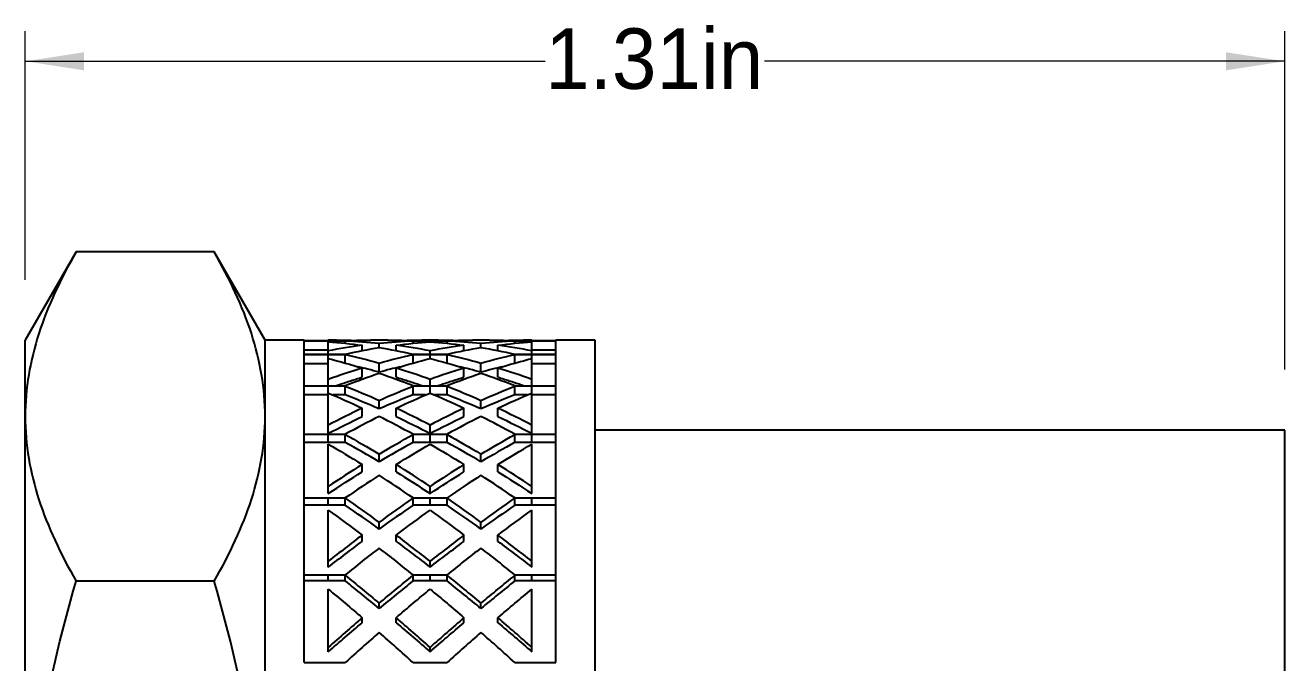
# Model space of a CAD drawing. Header units: inches. Extents: x 0.13 to 5.42, y 0.13 to 4.16.
# Drawn here: x 3.197 to 4.509, y 2.02 to 2.684 of the extents above; entities that cross this region are included whole.
import ezdxf

# ---------------------------------------------------------------- set-up
doc = ezdxf.new("R2010")
doc.units = ezdxf.units.IN
doc.header["$LTSCALE"] = 0.50402
doc.header["$MEASUREMENT"] = 0
doc.linetypes.add('SLD-Solid', pattern=[0])
doc.styles.add('SLDTEXTSTYLE0', font='ARIAL.TTF', dxfattribs={"width": 0.948})
doc.dimstyles.new('SLDDIMSTYLE2', dxfattribs={"dimtxt": 0.061157, "dimasz": 0.061157, "dimexe": 0, "dimexo": 0.0625, "dimgap": 0.015289, "dimtad": 0, "dimtih": 1, "dimtoh": 1, "dimrnd": 1e-09, "dimzin": 12, "dimdsep": 46, "dimtxsty": 'SLDTEXTSTYLE0', "dimsah": 1, "dimcen": 0.09, "dimadec": 0, "dimazin": 3, "dimtfac": 1, "dimtofl": 0, "dimtmove": 0, "dimatfit": 3, "dimfxl": 0, "dimfrac": 2, "dimtolj": 1, "dimtzin": 12, "dimarcsym": 0})

# ---------------------------------------------------------------- blocks, each defined once
blk = doc.blocks.new('_D_1')
at = {"color": 7, "linetype": 'SLD-Solid', "lineweight": 18}
for p, q in [((3.1966, 2.4192), (3.1966, 2.6782)), ((4.5091, 2.3255), (4.5091, 2.6782)), ((3.1966, 2.6467), (3.7384, 2.6467)), ((4.5091, 2.6467), (3.9671, 2.6467))]:
    blk.add_line(p, q, dxfattribs=at)
for points in [[(3.1966, 2.6467), (3.2578, 2.6373), (3.2578, 2.6561)], [(4.5091, 2.6467), (4.448, 2.6561), (4.448, 2.6373)]]:
    blk.add_solid(points, dxfattribs=at)
at = {"color": 7, "linetype": 'SLD-Solid', "lineweight": 18, "insert": (3.7384, 2.681), "char_height": 0.063, "attachment_point": 1, "style": 'SLDTEXTSTYLE0'}
blk.add_mtext('1.31in', dxfattribs=at)

msp = doc.modelspace()

# ---------------------------------------------------------------- linework, layer by layer
at = {"color": 7, "linetype": 'SLD-Solid', "lineweight": 25}
for p, q in [((3.2496408, 2.4480533), (3.1966092, 2.3561999)), ((3.3935776, 2.4480533), (3.2496408, 2.4480533)), ((3.4466092, 2.3561999), (3.3935776, 2.4480533)), ((3.1966092, 2.2766525), (3.1966092, 2.3561999)), ((3.4874182, 2.3561999), (3.4466092, 2.3561999)), ((3.4466092, 2.2766525), (3.4466092, 2.3561999)), ((3.4874182, 2.3556137), (3.4874182, 2.3561999)), ((3.4874182, 2.3556137), (3.5124182, 2.3556137)), ((3.5124182, 2.3555902), (3.4874182, 2.3555902)), ((3.4874182, 2.3413715), (3.4874182, 2.3555902)), ((3.5211261, 2.3561999), (3.5124182, 2.3561999)), ((3.5124182, 2.3556137), (3.5124182, 2.356136)), ((3.5124182, 2.3556137), (3.5300958, 2.3556137)), ((3.5300958, 2.3555902), (3.5124182, 2.3555902)), ((3.5124182, 2.3450404), (3.5124182, 2.3545266)), ((3.5300958, 2.352909), (3.5300958, 2.3555902)), ((3.5477735, 2.3450118), (3.5477735, 2.3508263)), ((3.574421, 2.3561999), (3.5564814, 2.3561999)), ((3.5654512, 2.348193), (3.5654512, 2.3529381)), ((3.5831288, 2.3450118), (3.5831288, 2.3508263)), ((3.6008065, 2.3556137), (3.6184842, 2.3556137)), ((3.6184842, 2.3555902), (3.6008065, 2.3555902)), ((3.6008065, 2.352909), (3.6008065, 2.3555902)), ((3.6271921, 2.3561999), (3.6097762, 2.3561999)), ((3.6184842, 2.3556137), (3.6184842, 2.356136)), ((3.6184842, 2.3556137), (3.6361618, 2.3556137)), ((3.6361618, 2.3555902), (3.6184842, 2.3555902)), ((3.6361618, 2.352909), (3.6361618, 2.3555902)), ((3.6538395, 2.3450118), (3.6538395, 2.3508263)), ((3.680487, 2.3561999), (3.6625474, 2.3561999)), ((3.6715172, 2.348193), (3.6715172, 2.3529381)), ((3.6891949, 2.3450118), (3.6891949, 2.3508263)), ((3.7068725, 2.3556137), (3.7245502, 2.3556137)), ((3.7245502, 2.3555902), (3.7068725, 2.3555902)), ((3.7068725, 2.352909), (3.7068725, 2.3555902)), ((3.7245502, 2.3561999), (3.7158423, 2.3561999)), ((3.7245502, 2.3556137), (3.7245502, 2.356136)), ((3.7245502, 2.3556137), (3.7495502, 2.3556137)), ((3.7495502, 2.3555902), (3.7245502, 2.3555902)), ((3.7245502, 2.3450404), (3.7245502, 2.3545266)), ((3.7903592, 2.3561999), (3.7495502, 2.3561999)), ((3.7495502, 2.3556137), (3.7495502, 2.3561999)), ((3.7495502, 2.3413715), (3.7495502, 2.3555902)), ((3.7903592, 1.1686999), (3.7903592, 2.3561999)), ((3.5124182, 2.3456005), (3.4874182, 2.3456005)), ((3.4874182, 2.3413715), (3.5124182, 2.3413715)), ((3.5124182, 2.341255), (3.4874182, 2.341255)), ((3.4874182, 2.3085224), (3.4874182, 2.341255)), ((3.5124182, 2.3413715), (3.5124182, 2.3450404)), ((3.5124182, 2.3413715), (3.5300958, 2.3413715)), ((3.5300958, 2.341255), (3.5124182, 2.341255)), ((3.5124182, 2.3152199), (3.5124182, 2.3370578)), ((3.5300958, 2.3323233), (3.5300958, 2.341255)), ((3.6008065, 2.3413715), (3.6184842, 2.3413715)), ((3.6184842, 2.341255), (3.6008065, 2.341255)), ((3.6008065, 2.3323233), (3.6008065, 2.341255)), ((3.6184842, 2.3413715), (3.6184842, 2.3450404)), ((3.6184842, 2.3413715), (3.6361618, 2.3413715)), ((3.6361618, 2.341255), (3.6184842, 2.341255)), ((3.6361618, 2.3323233), (3.6361618, 2.341255)), ((3.7068725, 2.3413715), (3.7245502, 2.3413715)), ((3.7245502, 2.341255), (3.7068725, 2.341255)), ((3.7068725, 2.3323233), (3.7068725, 2.341255)), ((3.7495502, 2.3456005), (3.7245502, 2.3456005)), ((3.7245502, 2.3413715), (3.7245502, 2.3450404)), ((3.7245502, 2.3413715), (3.7495502, 2.3413715)), ((3.7495502, 2.341255), (3.7245502, 2.341255)), ((3.7245502, 2.3152199), (3.7245502, 2.3370578)), ((3.7495502, 2.3085224), (3.7495502, 2.341255)), ((3.5124182, 2.3315067), (3.4874182, 2.3315067)), ((3.5477735, 2.3176291), (3.5477735, 2.3271397)), ((3.5654512, 2.322753), (3.5654512, 2.3323513)), ((3.5831288, 2.3176291), (3.5831288, 2.3271397)), ((3.6538395, 2.3176291), (3.6538395, 2.3271397)), ((3.6715172, 2.322753), (3.6715172, 2.3323513)), ((3.6891949, 2.3176291), (3.6891949, 2.3271397)), ((3.7495502, 2.3315067), (3.7245502, 2.3315067)), ((3.5124182, 2.3085224), (3.5124182, 2.3152199)), ((3.6184842, 2.3085224), (3.6184842, 2.3152199)), ((3.7245502, 2.3085224), (3.7245502, 2.3152199)), ((3.4874182, 2.3085224), (3.5124182, 2.3085224)), ((3.5124182, 2.3083165), (3.4874182, 2.3083165)), ((3.4874182, 2.258122), (3.4874182, 2.3083165)), ((3.5124182, 2.299123), (3.4874182, 2.299123)), ((3.5124182, 2.3085224), (3.5300958, 2.3085224)), ((3.5300958, 2.3083165), (3.5124182, 2.3083165)), ((3.5124182, 2.2676329), (3.5124182, 2.3011207)), ((3.5300958, 2.299123), (3.5170683, 2.299123)), ((3.5300958, 2.299123), (3.5300958, 2.3083165)), ((3.6008065, 2.3085224), (3.6184842, 2.3085224)), ((3.6184842, 2.3083165), (3.6008065, 2.3083165)), ((3.6008065, 2.299123), (3.6008065, 2.3083165)), ((3.613834, 2.299123), (3.6008065, 2.299123)), ((3.6184842, 2.3085224), (3.6361618, 2.3085224)), ((3.6361618, 2.3083165), (3.6184842, 2.3083165)), ((3.6361618, 2.299123), (3.6231344, 2.299123)), ((3.6361618, 2.299123), (3.6361618, 2.3083165)), ((3.7068725, 2.3085224), (3.7245502, 2.3085224)), ((3.7245502, 2.3083165), (3.7068725, 2.3083165)), ((3.7068725, 2.299123), (3.7068725, 2.3083165)), ((3.7199, 2.299123), (3.7068725, 2.299123)), ((3.7245502, 2.3085224), (3.7495502, 2.3085224)), ((3.7495502, 2.3083165), (3.7245502, 2.3083165)), ((3.7245502, 2.2676329), (3.7245502, 2.3011207)), ((3.7495502, 2.299123), (3.7245502, 2.299123)), ((3.7495502, 2.258122), (3.7495502, 2.3083165)), ((3.5477735, 2.2764975), (3.5477735, 2.2853035)), ((3.5654512, 2.2845043), (3.5654512, 2.2934474)), ((3.5831288, 2.2764975), (3.5831288, 2.2853035)), ((3.6538395, 2.2764975), (3.6538395, 2.2853035)), ((3.6715172, 2.2845043), (3.6715172, 2.2934474)), ((3.6891949, 2.2764975), (3.6891949, 2.2853035)), ((3.1966092, 1.7624499), (3.1966092, 2.2766525)), ((3.4466092, 1.7624499), (3.4466092, 2.2766525)), ((3.4874182, 2.258122), (3.5124182, 2.258122)), ((3.5124182, 2.2578334), (3.4874182, 2.2578334)), ((3.4874182, 2.1917903), (3.4874182, 2.2578334)), ((3.5124182, 2.2591246), (3.5124182, 2.2676329)), ((3.5124182, 2.258122), (3.5300958, 2.258122)), ((3.5300958, 2.2578334), (3.5124182, 2.2578334)), ((3.5124182, 2.2494901), (3.5124182, 2.2578334)), ((3.5300958, 2.2494901), (3.5300958, 2.2578334)), ((3.6008065, 2.258122), (3.6184842, 2.258122)), ((3.6184842, 2.2578334), (3.6008065, 2.2578334)), ((3.6008065, 2.2494901), (3.6008065, 2.2578334)), ((3.6184842, 2.2591246), (3.6184842, 2.2676329)), ((3.6184842, 2.258122), (3.6361618, 2.258122)), ((3.6361618, 2.2578334), (3.6184842, 2.2578334)), ((3.6184842, 2.2494901), (3.6184842, 2.2578334)), ((3.6361618, 2.2494901), (3.6361618, 2.2578334)), ((3.7068725, 2.258122), (3.7245502, 2.258122)), ((3.7245502, 2.2578334), (3.7068725, 2.2578334)), ((3.7068725, 2.2494901), (3.7068725, 2.2578334)), ((3.7245502, 2.2591246), (3.7245502, 2.2676329)), ((3.7245502, 2.258122), (3.7495502, 2.258122)), ((3.7495502, 2.2578334), (3.7245502, 2.2578334)), ((3.7245502, 2.2494901), (3.7245502, 2.2578334)), ((3.7495502, 2.1917903), (3.7495502, 2.2578334)), ((4.5091092, 2.2624499), (3.7903592, 2.2624499)), ((4.5091092, 1.2624499), (4.5091092, 2.2624499)), ((3.5124182, 2.2494901), (3.4874182, 2.2494901)), ((3.5300958, 2.2494901), (3.5124182, 2.2494901)), ((3.5124182, 2.2038089), (3.5124182, 2.2478703)), ((3.6184842, 2.2494901), (3.6008065, 2.2494901)), ((3.6361618, 2.2494901), (3.6184842, 2.2494901)), ((3.7245502, 2.2494901), (3.7068725, 2.2494901)), ((3.7495502, 2.2494901), (3.7245502, 2.2494901)), ((3.7245502, 2.2038089), (3.7245502, 2.2478703)), ((3.5654512, 2.2294764), (3.5654512, 2.2374768)), ((3.6715172, 2.2294764), (3.6715172, 2.2374768)), ((3.5477735, 2.218844), (3.5477735, 2.2266623)), ((3.5831288, 2.218844), (3.5831288, 2.2266623)), ((3.6538395, 2.218844), (3.6538395, 2.2266623)), ((3.6891949, 2.218844), (3.6891949, 2.2266623)), ((3.5124182, 2.1963755), (3.5124182, 2.2038089)), ((3.6184842, 2.1963755), (3.6184842, 2.2038089)), ((3.7245502, 2.1963755), (3.7245502, 2.2038089)), ((3.4874182, 2.1917903), (3.5124182, 2.1917903)), ((3.5124182, 2.1914283), (3.4874182, 2.1914283)), ((3.4874182, 2.1116592), (3.4874182, 2.1914283)), ((3.5124182, 2.1842034), (3.4874182, 2.1842034)), ((3.5124182, 2.1917903), (3.5300958, 2.1917903)), ((3.5300958, 2.1914283), (3.5124182, 2.1914283)), ((3.5124182, 2.1842034), (3.5124182, 2.1914283)), ((3.5300958, 2.1842034), (3.5124182, 2.1842034)), ((3.5124182, 2.1257993), (3.5124182, 2.179018)), ((3.5300958, 2.1842034), (3.5300958, 2.1914283)), ((3.6008065, 2.1917903), (3.6184842, 2.1917903)), ((3.6184842, 2.1914283), (3.6008065, 2.1914283)), ((3.6008065, 2.1842034), (3.6008065, 2.1914283)), ((3.6184842, 2.1842034), (3.6008065, 2.1842034)), ((3.6184842, 2.1917903), (3.6361618, 2.1917903)), ((3.6361618, 2.1914283), (3.6184842, 2.1914283)), ((3.6184842, 2.1842034), (3.6184842, 2.1914283)), ((3.6361618, 2.1842034), (3.6184842, 2.1842034)), ((3.6361618, 2.1842034), (3.6361618, 2.1914283)), ((3.7068725, 2.1917903), (3.7245502, 2.1917903)), ((3.7245502, 2.1914283), (3.7068725, 2.1914283)), ((3.7068725, 2.1842034), (3.7068725, 2.1914283)), ((3.7245502, 2.1842034), (3.7068725, 2.1842034)), ((3.7245502, 2.1917903), (3.7495502, 2.1917903)), ((3.7495502, 2.1914283), (3.7245502, 2.1914283)), ((3.7245502, 2.1842034), (3.7245502, 2.1914283)), ((3.7495502, 2.1842034), (3.7245502, 2.1842034)), ((3.7245502, 2.1257993), (3.7245502, 2.179018)), ((3.7495502, 2.1116592), (3.7495502, 2.1914283)), ((3.5654512, 2.1594378), (3.5654512, 2.1662384)), ((3.6715172, 2.1594378), (3.6715172, 2.1662384)), ((3.5477735, 2.1465216), (3.5477735, 2.153101)), ((3.5831288, 2.1465216), (3.5831288, 2.153101)), ((3.6538395, 2.1465216), (3.6538395, 2.153101)), ((3.6891949, 2.1465216), (3.6891949, 2.153101)), ((3.5124182, 2.1196797), (3.5124182, 2.1257993)), ((3.6184842, 2.1196797), (3.6184842, 2.1257993)), ((3.7245502, 2.1196797), (3.7245502, 2.1257993)), ((3.3935776, 2.1052516), (3.2496408, 2.1052516)), ((3.4874182, 2.1116592), (3.5124182, 2.1116592)), ((3.5124182, 2.1112355), (3.4874182, 2.1112355)), ((3.4874182, 2.0203043), (3.4874182, 2.1112355)), ((3.5124182, 2.1053612), (3.4874182, 2.1053612)), ((3.5124182, 2.1116592), (3.5300958, 2.1116592)), ((3.5300958, 2.1112355), (3.5124182, 2.1112355)), ((3.5124182, 2.1053612), (3.5124182, 2.1112355)), ((3.5300958, 2.1053612), (3.5124182, 2.1053612)), ((3.5300958, 2.1053612), (3.5300958, 2.1112355)), ((3.6008065, 2.1116592), (3.6184842, 2.1116592)), ((3.6184842, 2.1112355), (3.6008065, 2.1112355)), ((3.6008065, 2.1053612), (3.6008065, 2.1112355)), ((3.6184842, 2.1053612), (3.6008065, 2.1053612)), ((3.6184842, 2.1116592), (3.6361618, 2.1116592)), ((3.6361618, 2.1112355), (3.6184842, 2.1112355)), ((3.6184842, 2.1053612), (3.6184842, 2.1112355)), ((3.6361618, 2.1053612), (3.6184842, 2.1053612)), ((3.6361618, 2.1053612), (3.6361618, 2.1112355)), ((3.7068725, 2.1116592), (3.7245502, 2.1116592)), ((3.7245502, 2.1112355), (3.7068725, 2.1112355)), ((3.7068725, 2.1053612), (3.7068725, 2.1112355)), ((3.7245502, 2.1053612), (3.7068725, 2.1053612)), ((3.7245502, 2.1116592), (3.7495502, 2.1116592)), ((3.7495502, 2.1112355), (3.7245502, 2.1112355)), ((3.7245502, 2.1053612), (3.7245502, 2.1112355)), ((3.7495502, 2.1053612), (3.7245502, 2.1053612)), ((3.7495502, 2.0203043), (3.7495502, 2.1112355)), ((3.5124182, 2.0361113), (3.5124182, 2.0967769)), ((3.7245502, 2.0361113), (3.7245502, 2.0967769)), ((3.5654512, 2.0766397), (3.5654512, 2.082022)), ((3.6715172, 2.0766397), (3.6715172, 2.082022)), ((3.5477735, 2.0618548), (3.5477735, 2.0669838)), ((3.5831288, 2.0618548), (3.5831288, 2.0669838)), ((3.6538395, 2.0618548), (3.6538395, 2.0669838)), ((3.6891949, 2.0618548), (3.6891949, 2.0669838)), ((3.5124182, 2.0315022), (3.5124182, 2.0361113)), ((3.6184842, 2.0315022), (3.6184842, 2.0361113)), ((3.7245502, 2.0315022), (3.7245502, 2.0361113)), ((3.4874182, 2.0203043), (3.5124182, 2.0203043)), ((3.5124182, 2.0203043), (3.5300958, 2.0203043)), ((3.6008065, 2.0203043), (3.6184842, 2.0203043)), ((3.6184842, 2.0203043), (3.6361618, 2.0203043)), ((3.7068725, 2.0203043), (3.7245502, 2.0203043)), ((3.7245502, 2.0203043), (3.7495502, 2.0203043))]:
    msp.add_line(p, q, dxfattribs=at)
at = {"color": 8, "linetype": 'SLD-Solid', "lineweight": 25}
for p, q in [((3.5124182, 2.3545266), (3.5124182, 2.3555902)), ((3.6184842, 2.3545266), (3.6184842, 2.3555902)), ((3.7245502, 2.3545266), (3.7245502, 2.3555902)), ((3.5124182, 2.3370578), (3.5124182, 2.341255)), ((3.6184842, 2.3370578), (3.6184842, 2.341255)), ((3.7245502, 2.3370578), (3.7245502, 2.341255)), ((3.5124182, 2.3011207), (3.5124182, 2.3083165)), ((3.6184842, 2.3011207), (3.6184842, 2.3083165)), ((3.7245502, 2.3011207), (3.7245502, 2.3083165))]:
    msp.add_line(p, q, dxfattribs=at)
at = {"color": 7, "linetype": 'SLD-Solid', "lineweight": 25}
for points, knots in [([(3.2496408, 2.4480533), (3.2334525, 2.4200144), (3.2201158, 2.3917706), (3.2016634, 2.3346927), (3.1966092, 2.3058541), (3.1966092, 2.2766525)], [0, 0, 0, 0, 0.5, 0.5, 1, 1, 1, 1]), ([(3.4466092, 2.2766525), (3.4466092, 2.2911987), (3.4453557, 2.3058102), (3.4405049, 2.3347147), (3.4369123, 2.3490703), (3.4230558, 2.3918821), (3.4097254, 2.4200844), (3.3935776, 2.4480533)], [0, 0, 0, 0, 0.25, 0.25, 0.5, 0.5, 1, 1, 1, 1]), ([(3.5124182, 2.356136), (3.5163465, 2.3561676), (3.5242033, 2.3562307), (3.5330047, 2.3561275), (3.5378778, 2.3559494), (3.5388224, 2.3559148)], [0, 0, 0, 0, 0.446333564, 0.892667128, 1, 1, 1, 1]), ([(3.5300958, 2.3556137), (3.5340242, 2.3557622), (3.5418809, 2.3560591), (3.5506761, 2.356218), (3.5555429, 2.356185), (3.5564814, 2.3561786)], [0, 0, 0, 0, 0.446650538, 0.893301075, 1, 1, 1, 1]), ([(3.574421, 2.3561786), (3.5753594, 2.356185), (3.5802262, 2.356218), (3.5890214, 2.3560591), (3.5968781, 2.3557622), (3.6008065, 2.3556137)], [0, 0, 0, 0, 0.106698925, 0.553349462, 1, 1, 1, 1]), ([(3.5920799, 2.3559148), (3.5930246, 2.3559494), (3.5978976, 2.3561275), (3.6066991, 2.3562307), (3.6145558, 2.3561676), (3.6184842, 2.356136)], [0, 0, 0, 0, 0.107332872, 0.553666436, 1, 1, 1, 1]), ([(3.6184842, 2.356136), (3.6224126, 2.3561676), (3.6302693, 2.3562307), (3.6390707, 2.3561275), (3.6439438, 2.3559494), (3.6448885, 2.3559148)], [0, 0, 0, 0, 0.446333564, 0.892667128, 1, 1, 1, 1]), ([(3.6361618, 2.3556137), (3.6400902, 2.3557622), (3.647947, 2.3560591), (3.6567421, 2.356218), (3.6616089, 2.356185), (3.6625474, 2.3561786)], [0, 0, 0, 0, 0.446650538, 0.893301075, 1, 1, 1, 1]), ([(3.680487, 2.3561786), (3.6814254, 2.356185), (3.6862922, 2.356218), (3.6950874, 2.3560591), (3.7029442, 2.3557622), (3.7068725, 2.3556137)], [0, 0, 0, 0, 0.106698925, 0.553349462, 1, 1, 1, 1]), ([(3.6981459, 2.3559148), (3.6990906, 2.3559494), (3.7039637, 2.3561275), (3.7127651, 2.3562307), (3.7206218, 2.3561676), (3.7245502, 2.356136)], [0, 0, 0, 0, 0.107332872, 0.553666436, 1, 1, 1, 1]), ([(3.5654512, 2.322753), (3.5615228, 2.3238198), (3.554265, 2.3257907), (3.5470072, 2.3275565), (3.5436778, 2.3283666)], [0, 0, 0, 0, 0.541263433, 1, 1, 1, 1]), ([(3.5872245, 2.3283666), (3.5838951, 2.3275565), (3.5766373, 2.3257907), (3.5693795, 2.3238198), (3.5654512, 2.322753)], [0, 0, 0, 0, 0.458736567, 1, 1, 1, 1]), ([(3.6715172, 2.322753), (3.6675888, 2.3238198), (3.660331, 2.3257907), (3.6530733, 2.3275565), (3.6497438, 2.3283666)], [0, 0, 0, 0, 0.541263433, 1, 1, 1, 1]), ([(3.6932905, 2.3283666), (3.6899611, 2.3275565), (3.6827033, 2.3257907), (3.6754456, 2.3238198), (3.6715172, 2.322753)], [0, 0, 0, 0, 0.458736567, 1, 1, 1, 1]), ([(3.5198857, 2.3085224), (3.5213249, 2.3090287), (3.5266925, 2.3109172), (3.5359884, 2.3139776), (3.5438451, 2.3164119), (3.5477735, 2.3176291)], [0, 0, 0, 0, 0.154818138, 0.577409069, 1, 1, 1, 1]), ([(3.5831288, 2.3176291), (3.5870572, 2.3164119), (3.594914, 2.3139776), (3.6042099, 2.3109172), (3.6095774, 2.3090287), (3.6110166, 2.3085224)], [0, 0, 0, 0, 0.422590931, 0.845181862, 1, 1, 1, 1]), ([(3.6259518, 2.3085224), (3.6273909, 2.3090287), (3.6327585, 2.3109172), (3.6420544, 2.3139776), (3.6499111, 2.3164119), (3.6538395, 2.3176291)], [0, 0, 0, 0, 0.154818138, 0.577409069, 1, 1, 1, 1]), ([(3.6891949, 2.3176291), (3.6931232, 2.3164119), (3.70098, 2.3139776), (3.7102759, 2.3109172), (3.7156434, 2.3090287), (3.7170826, 2.3085224)], [0, 0, 0, 0, 0.422590931, 0.845181862, 1, 1, 1, 1]), ([(3.1966092, 2.2766525), (3.1966092, 2.2621062), (3.1978626, 2.2474948), (3.2027134, 2.2185902), (3.2063061, 2.2042346), (3.2201626, 2.1614228), (3.2334929, 2.1332205), (3.2496408, 2.1052516)], [0, 0, 0, 0, 0.25, 0.25, 0.5, 0.5, 1, 1, 1, 1]), ([(3.3935776, 2.1052516), (3.4097659, 2.1332905), (3.4231026, 2.1615343), (3.441555, 2.2186122), (3.4466092, 2.2474508), (3.4466092, 2.2766525)], [0, 0, 0, 0, 0.5, 0.5, 1, 1, 1, 1]), ([(3.1966092, 1.7624499), (3.1966092, 1.7914428), (3.1978418, 1.8205337), (3.202743, 1.8789095), (3.2063771, 1.9078152), (3.2203149, 1.9936658), (3.2336385, 2.049818), (3.2496408, 2.1052516)], [0, 0, 0, 0, 0.25, 0.25, 0.5, 0.5, 1, 1, 1, 1]), ([(3.4466092, 1.7624499), (3.4466092, 1.7914428), (3.4453766, 1.8205337), (3.4404754, 1.8789095), (3.4368413, 1.9078152), (3.4229034, 1.9936658), (3.4095799, 2.049818), (3.3935776, 2.1052516)], [0, 0, 0, 0, 0.25, 0.25, 0.5, 0.5, 1, 1, 1, 1])]:
    msp.add_open_spline(points, degree=3, knots=knots, dxfattribs=at)
for points in [[(3.5124182, 2.3545266), (3.5242033, 2.3536424), (3.5359884, 2.3524083), (3.5477735, 2.3508263)], [(3.5477735, 2.3508263), (3.5359884, 2.3492443), (3.5242033, 2.3473146), (3.5124182, 2.3450404)], [(3.5300958, 2.3555902), (3.5418809, 2.3550563), (3.5536661, 2.3541717), (3.5654512, 2.3529381)], [(3.5654512, 2.3529381), (3.5772363, 2.3541717), (3.5890214, 2.3550563), (3.6008065, 2.3555902)], [(3.5831288, 2.3508263), (3.594914, 2.3524083), (3.6066991, 2.3536424), (3.6184842, 2.3545266)], [(3.6184842, 2.3450404), (3.6066991, 2.3473146), (3.594914, 2.3492443), (3.5831288, 2.3508263)], [(3.6184842, 2.3545266), (3.6302693, 2.3536424), (3.6420544, 2.3524083), (3.6538395, 2.3508263)], [(3.6538395, 2.3508263), (3.6420544, 2.3492443), (3.6302693, 2.3473146), (3.6184842, 2.3450404)], [(3.6361618, 2.3555902), (3.647947, 2.3550563), (3.6597321, 2.3541717), (3.6715172, 2.3529381)], [(3.6715172, 2.3529381), (3.6833023, 2.3541717), (3.6950874, 2.3550563), (3.7068725, 2.3555902)], [(3.6891949, 2.3508263), (3.70098, 2.3524083), (3.7127651, 2.3536424), (3.7245502, 2.3545266)], [(3.7245502, 2.3450404), (3.7127651, 2.3473146), (3.70098, 2.3492443), (3.6891949, 2.3508263)], [(3.5124182, 2.3370578), (3.5242033, 2.3340895), (3.5359884, 2.3307815), (3.5477735, 2.3271397)], [(3.5654512, 2.348193), (3.5536661, 2.3462641), (3.5418809, 2.3439889), (3.5300958, 2.3413715)], [(3.5300958, 2.341255), (3.5418809, 2.3386275), (3.5536661, 2.3356578), (3.5654512, 2.3323513)], [(3.6008065, 2.3413715), (3.5890214, 2.3439889), (3.5772363, 2.3462641), (3.5654512, 2.348193)], [(3.5654512, 2.3323513), (3.5772363, 2.3356578), (3.5890214, 2.3386275), (3.6008065, 2.341255)], [(3.5831288, 2.3271397), (3.594914, 2.3307815), (3.6066991, 2.3340895), (3.6184842, 2.3370578)], [(3.6184842, 2.3370578), (3.6302693, 2.3340895), (3.6420544, 2.3307815), (3.6538395, 2.3271397)], [(3.6715172, 2.348193), (3.6597321, 2.3462641), (3.647947, 2.3439889), (3.6361618, 2.3413715)], [(3.6361618, 2.341255), (3.647947, 2.3386275), (3.6597321, 2.3356578), (3.6715172, 2.3323513)], [(3.7068725, 2.3413715), (3.6950874, 2.3439889), (3.6833023, 2.3462641), (3.6715172, 2.348193)], [(3.6715172, 2.3323513), (3.6833023, 2.3356578), (3.6950874, 2.3386275), (3.7068725, 2.341255)], [(3.6891949, 2.3271397), (3.70098, 2.3307815), (3.7127651, 2.3340895), (3.7245502, 2.3370578)], [(3.5477735, 2.3271397), (3.5359884, 2.3234979), (3.5242033, 2.3195223), (3.5124182, 2.3152199)], [(3.6184842, 2.3152199), (3.6066991, 2.3195223), (3.594914, 2.3234979), (3.5831288, 2.3271397)], [(3.6538395, 2.3271397), (3.6420544, 2.3234979), (3.6302693, 2.3195223), (3.6184842, 2.3152199)], [(3.7245502, 2.3152199), (3.7127651, 2.3195223), (3.70098, 2.3234979), (3.6891949, 2.3271397)], [(3.5654512, 2.3214275), (3.5536661, 2.3174537), (3.5418809, 2.3131494), (3.5300958, 2.3085224)], [(3.6008065, 2.3085224), (3.5890214, 2.3131494), (3.5772363, 2.3174537), (3.5654512, 2.3214275)], [(3.6715172, 2.3214275), (3.6597321, 2.3174537), (3.647947, 2.3131494), (3.6361618, 2.3085224)], [(3.7068725, 2.3085224), (3.6950874, 2.3131494), (3.6833023, 2.3174537), (3.6715172, 2.3214275)], [(3.5124182, 2.3011207), (3.5242033, 2.2961636), (3.5359884, 2.2908881), (3.5477735, 2.2853035)], [(3.5300958, 2.3083165), (3.5418809, 2.3036799), (3.5536661, 2.2987206), (3.5654512, 2.2934474)], [(3.5654512, 2.2845043), (3.5536661, 2.2896887), (3.5418809, 2.2945644), (3.5300958, 2.299123)], [(3.5654512, 2.2934474), (3.5772363, 2.2987206), (3.5890214, 2.3036799), (3.6008065, 2.3083165)], [(3.6008065, 2.299123), (3.5890214, 2.2945644), (3.5772363, 2.2896887), (3.5654512, 2.2845043)], [(3.5831288, 2.2853035), (3.594914, 2.2908881), (3.6066991, 2.2961636), (3.6184842, 2.3011207)], [(3.6184842, 2.3011207), (3.6302693, 2.2961636), (3.6420544, 2.2908881), (3.6538395, 2.2853035)], [(3.6361618, 2.3083165), (3.647947, 2.3036799), (3.6597321, 2.2987206), (3.6715172, 2.2934474)], [(3.6715172, 2.2845043), (3.6597321, 2.2896887), (3.647947, 2.2945644), (3.6361618, 2.299123)], [(3.6715172, 2.2934474), (3.6833023, 2.2987206), (3.6950874, 2.3036799), (3.7068725, 2.3083165)], [(3.7068725, 2.299123), (3.6950874, 2.2945644), (3.6833023, 2.2896887), (3.6715172, 2.2845043)], [(3.6891949, 2.2853035), (3.70098, 2.2908881), (3.7127651, 2.2961636), (3.7245502, 2.3011207)], [(3.5477735, 2.2853035), (3.5359884, 2.2797189), (3.5242033, 2.2738252), (3.5124182, 2.2676329)], [(3.6184842, 2.2676329), (3.6066991, 2.2738252), (3.594914, 2.2797189), (3.5831288, 2.2853035)], [(3.6538395, 2.2853035), (3.6420544, 2.2797189), (3.6302693, 2.2738252), (3.6184842, 2.2676329)], [(3.7245502, 2.2676329), (3.7127651, 2.2738252), (3.70098, 2.2797189), (3.6891949, 2.2853035)], [(3.5124182, 2.2591246), (3.5242033, 2.2652126), (3.5359884, 2.271007), (3.5477735, 2.2764975)], [(3.5654512, 2.2766961), (3.5536661, 2.270805), (3.5418809, 2.26461), (3.5300958, 2.258122)], [(3.6008065, 2.258122), (3.5890214, 2.26461), (3.5772363, 2.270805), (3.5654512, 2.2766961)], [(3.5831288, 2.2764975), (3.594914, 2.271007), (3.6066991, 2.2652126), (3.6184842, 2.2591246)], [(3.6184842, 2.2591246), (3.6302693, 2.2652126), (3.6420544, 2.271007), (3.6538395, 2.2764975)], [(3.6715172, 2.2766961), (3.6597321, 2.270805), (3.647947, 2.26461), (3.6361618, 2.258122)], [(3.7068725, 2.258122), (3.6950874, 2.26461), (3.6833023, 2.270805), (3.6715172, 2.2766961)], [(3.6891949, 2.2764975), (3.70098, 2.271007), (3.7127651, 2.2652126), (3.7245502, 2.2591246)], [(3.5300958, 2.2578334), (3.5418809, 2.2513367), (3.5536661, 2.2445472), (3.5654512, 2.2374768)], [(3.5654512, 2.2374768), (3.5772363, 2.2445472), (3.5890214, 2.2513367), (3.6008065, 2.2578334)], [(3.6361618, 2.2578334), (3.647947, 2.2513367), (3.6597321, 2.2445472), (3.6715172, 2.2374768)], [(3.6715172, 2.2374768), (3.6833023, 2.2445472), (3.6950874, 2.2513367), (3.7068725, 2.2578334)], [(3.5124182, 2.2478703), (3.5242033, 2.2410837), (3.5359884, 2.2340102), (3.5477735, 2.2266623)], [(3.5654512, 2.2294764), (3.5536661, 2.2364276), (3.5418809, 2.2431028), (3.5300958, 2.2494901)], [(3.6008065, 2.2494901), (3.5890214, 2.2431028), (3.5772363, 2.2364276), (3.5654512, 2.2294764)], [(3.5831288, 2.2266623), (3.594914, 2.2340102), (3.6066991, 2.2410837), (3.6184842, 2.2478703)], [(3.6184842, 2.2478703), (3.6302693, 2.2410837), (3.6420544, 2.2340102), (3.6538395, 2.2266623)], [(3.6715172, 2.2294764), (3.6597321, 2.2364276), (3.647947, 2.2431028), (3.6361618, 2.2494901)], [(3.7068725, 2.2494901), (3.6950874, 2.2431028), (3.6833023, 2.2364276), (3.6715172, 2.2294764)], [(3.6891949, 2.2266623), (3.70098, 2.2340102), (3.7127651, 2.2410837), (3.7245502, 2.2478703)], [(3.5477735, 2.2266623), (3.5359884, 2.2193144), (3.5242033, 2.2116921), (3.5124182, 2.2038089)], [(3.5124182, 2.1963755), (3.5242033, 2.2041259), (3.5359884, 2.2116199), (3.5477735, 2.218844)], [(3.6184842, 2.2038089), (3.6066991, 2.2116921), (3.594914, 2.2193144), (3.5831288, 2.2266623)], [(3.5831288, 2.218844), (3.594914, 2.2116199), (3.6066991, 2.2041259), (3.6184842, 2.1963755)], [(3.6538395, 2.2266623), (3.6420544, 2.2193144), (3.6302693, 2.2116921), (3.6184842, 2.2038089)], [(3.6184842, 2.1963755), (3.6302693, 2.2041259), (3.6420544, 2.2116199), (3.6538395, 2.218844)], [(3.7245502, 2.2038089), (3.7127651, 2.2116921), (3.70098, 2.2193144), (3.6891949, 2.2266623)], [(3.6891949, 2.218844), (3.70098, 2.2116199), (3.7127651, 2.2041259), (3.7245502, 2.1963755)], [(3.5654512, 2.2154364), (3.5536661, 2.2078174), (3.5418809, 2.1999307), (3.5300958, 2.1917903)], [(3.6008065, 2.1917903), (3.5890214, 2.1999307), (3.5772363, 2.2078174), (3.5654512, 2.2154364)], [(3.6715172, 2.2154364), (3.6597321, 2.2078174), (3.647947, 2.1999307), (3.6361618, 2.1917903)], [(3.7068725, 2.1917903), (3.6950874, 2.1999307), (3.6833023, 2.2078174), (3.6715172, 2.2154364)], [(3.5124182, 2.179018), (3.5242033, 2.1706201), (3.5359884, 2.161976), (3.5477735, 2.153101)], [(3.5300958, 2.1914283), (3.5418809, 2.1832803), (3.5536661, 2.1748787), (3.5654512, 2.1662384)], [(3.5654512, 2.1594378), (3.5536661, 2.1679326), (3.5418809, 2.1761926), (3.5300958, 2.1842034)], [(3.5654512, 2.1662384), (3.5772363, 2.1748787), (3.5890214, 2.1832803), (3.6008065, 2.1914283)], [(3.6008065, 2.1842034), (3.5890214, 2.1761926), (3.5772363, 2.1679326), (3.5654512, 2.1594378)], [(3.5831288, 2.153101), (3.594914, 2.161976), (3.6066991, 2.1706201), (3.6184842, 2.179018)], [(3.6184842, 2.179018), (3.6302693, 2.1706201), (3.6420544, 2.161976), (3.6538395, 2.153101)], [(3.6361618, 2.1914283), (3.647947, 2.1832803), (3.6597321, 2.1748787), (3.6715172, 2.1662384)], [(3.6715172, 2.1594378), (3.6597321, 2.1679326), (3.647947, 2.1761926), (3.6361618, 2.1842034)], [(3.6715172, 2.1662384), (3.6833023, 2.1748787), (3.6950874, 2.1832803), (3.7068725, 2.1914283)], [(3.7068725, 2.1842034), (3.6950874, 2.1761926), (3.6833023, 2.1679326), (3.6715172, 2.1594378)], [(3.6891949, 2.153101), (3.70098, 2.161976), (3.7127651, 2.1706201), (3.7245502, 2.179018)], [(3.5477735, 2.153101), (3.5359884, 2.144226), (3.5242033, 2.13512), (3.5124182, 2.1257993)], [(3.6184842, 2.1257993), (3.6066991, 2.13512), (3.594914, 2.144226), (3.5831288, 2.153101)], [(3.6538395, 2.153101), (3.6420544, 2.144226), (3.6302693, 2.13512), (3.6184842, 2.1257993)], [(3.7245502, 2.1257993), (3.7127651, 2.13512), (3.70098, 2.144226), (3.6891949, 2.153101)], [(3.5124182, 2.1196797), (3.5242033, 2.1288435), (3.5359884, 2.137796), (3.5477735, 2.1465216)], [(3.5654512, 2.1396173), (3.5536661, 2.1305154), (3.5418809, 2.1211905), (3.5300958, 2.1116592)], [(3.6008065, 2.1116592), (3.5890214, 2.1211905), (3.5772363, 2.1305154), (3.5654512, 2.1396173)], [(3.5831288, 2.1465216), (3.594914, 2.137796), (3.6066991, 2.1288435), (3.6184842, 2.1196797)], [(3.6184842, 2.1196797), (3.6302693, 2.1288435), (3.6420544, 2.137796), (3.6538395, 2.1465216)], [(3.6715172, 2.1396173), (3.6597321, 2.1305154), (3.647947, 2.1211905), (3.6361618, 2.1116592)], [(3.7068725, 2.1116592), (3.6950874, 2.1211905), (3.6833023, 2.1305154), (3.6715172, 2.1396173)], [(3.6891949, 2.1465216), (3.70098, 2.137796), (3.7127651, 2.1288435), (3.7245502, 2.1196797)], [(3.5300958, 2.1112355), (3.5418809, 2.1016981), (3.5536661, 2.0919545), (3.5654512, 2.082022)], [(3.5654512, 2.0766397), (3.5536661, 2.0864049), (3.5418809, 2.0959844), (3.5300958, 2.1053612)], [(3.5654512, 2.082022), (3.5772363, 2.0919545), (3.5890214, 2.1016981), (3.6008065, 2.1112355)], [(3.6008065, 2.1053612), (3.5890214, 2.0959844), (3.5772363, 2.0864049), (3.5654512, 2.0766397)], [(3.6361618, 2.1112355), (3.647947, 2.1016981), (3.6597321, 2.0919545), (3.6715172, 2.082022)], [(3.6715172, 2.0766397), (3.6597321, 2.0864049), (3.647947, 2.0959844), (3.6361618, 2.1053612)], [(3.6715172, 2.082022), (3.6833023, 2.0919545), (3.6950874, 2.1016981), (3.7068725, 2.1112355)], [(3.7068725, 2.1053612), (3.6950874, 2.0959844), (3.6833023, 2.0864049), (3.6715172, 2.0766397)], [(3.5124182, 2.0967769), (3.5242033, 2.0870376), (3.5359884, 2.0771007), (3.5477735, 2.0669838)], [(3.5831288, 2.0669838), (3.594914, 2.0771007), (3.6066991, 2.0870376), (3.6184842, 2.0967769)], [(3.6184842, 2.0967769), (3.6302693, 2.0870376), (3.6420544, 2.0771007), (3.6538395, 2.0669838)], [(3.6891949, 2.0669838), (3.70098, 2.0771007), (3.7127651, 2.0870376), (3.7245502, 2.0967769)], [(3.5477735, 2.0669838), (3.5359884, 2.0568669), (3.5242033, 2.04657), (3.5124182, 2.0361113)], [(3.5124182, 2.0315022), (3.5242033, 2.0417848), (3.5359884, 2.0519083), (3.5477735, 2.0618548)], [(3.6184842, 2.0361113), (3.6066991, 2.04657), (3.594914, 2.0568669), (3.5831288, 2.0669838)], [(3.5831288, 2.0618548), (3.594914, 2.0519083), (3.6066991, 2.0417848), (3.6184842, 2.0315022)], [(3.6538395, 2.0669838), (3.6420544, 2.0568669), (3.6302693, 2.04657), (3.6184842, 2.0361113)], [(3.6184842, 2.0315022), (3.6302693, 2.0417848), (3.6420544, 2.0519083), (3.6538395, 2.0618548)], [(3.7245502, 2.0361113), (3.7127651, 2.04657), (3.70098, 2.0568669), (3.6891949, 2.0669838)], [(3.6891949, 2.0618548), (3.70098, 2.0519083), (3.7127651, 2.0417848), (3.7245502, 2.0315022)], [(3.5654512, 2.0516757), (3.5536661, 2.0413834), (3.5418809, 2.03092), (3.5300958, 2.0203043)], [(3.6008065, 2.0203043), (3.5890214, 2.03092), (3.5772363, 2.0413834), (3.5654512, 2.0516757)], [(3.6715172, 2.0516757), (3.6597321, 2.0413834), (3.647947, 2.03092), (3.6361618, 2.0203043)], [(3.7068725, 2.0203043), (3.6950874, 2.03092), (3.6833023, 2.0413834), (3.6715172, 2.0516757)]]:
    msp.add_open_spline(points, degree=3, dxfattribs=at)

# ---------------------------------------------------------------- dimensions: what is measured, and where the dimension line sits
at = {"color": 7, "linetype": 'SLD-Solid', "lineweight": 18}
dim = msp.add_linear_dim(base=(4.5091092, 2.6467007), p1=(3.1966092, 2.3561999), p2=(4.5091092, 2.2624499), angle=0, dimstyle='SLDDIMSTYLE2', dxfattribs=at)
dim.commit()
dim.dimension.update_dxf_attribs({"geometry": '_D_1', "text_midpoint": (3.8527765, 2.6467007), "dimtype": 160})

doc.saveas('drawing.dxf')
